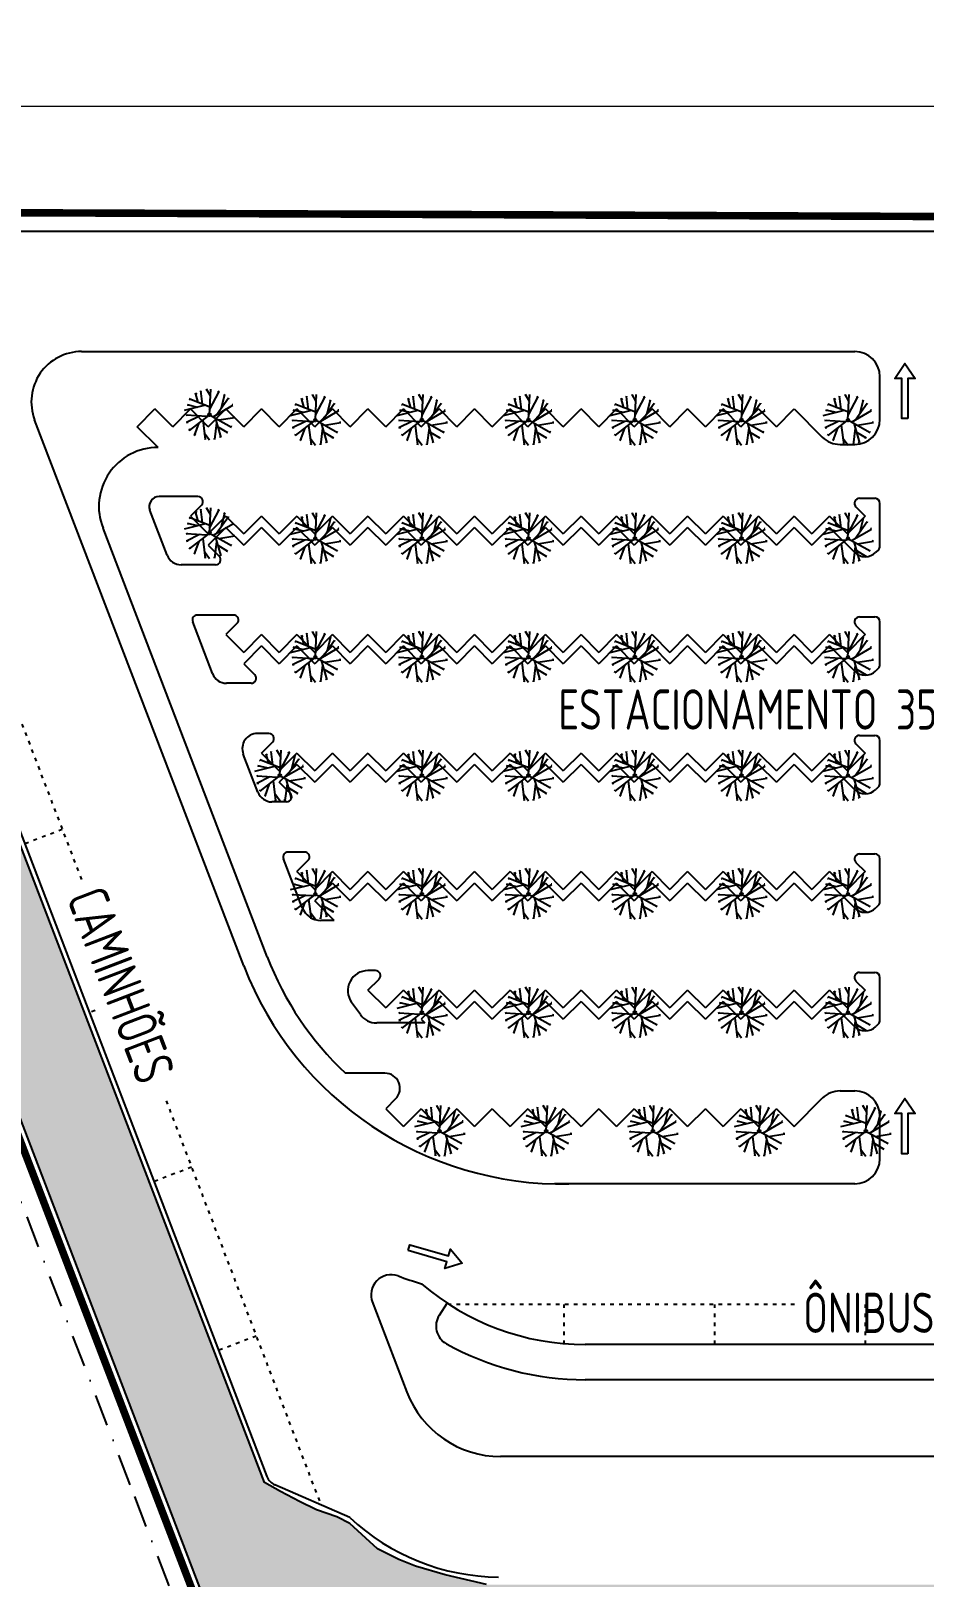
# Model space of a CAD drawing. Header units: millimetres. Extents: x 213327 to 525909, y -6334 to 157033.
# Drawn here: x 240782 to 249674, y 74493 to 89885 of the extents above; entities that cross this region are included whole.
import ezdxf

# ---------------------------------------------------------------- set-up
doc = ezdxf.new("R2010")
doc.units = ezdxf.units.MM
for name, pattern in [('ACAD_ISO03W100', [30, 12, -18]), ('CONTINUO', [0]), ('DASHDOT2', [12.7, 6.35, -3.175, 0, -3.175])]:
    doc.linetypes.add(name, pattern=pattern)
for name, color, linetype in [('Arq-cota', 1, 'Continuous'), ('Arq-ruas', 252, 'Continuous'), ('Arq-texto', 2, 'Continuous'), ('Infra-ruas', 3, 'Continuous'), ('Topografia-limite-terreno', 1, 'Continuous'), ('Topografia-Linha-AT', 4, 'Continuous'), ('Área_permeável', 1, 'Continuous')]:
    doc.layers.add(name, color=color, linetype=linetype)
doc.styles.add('CONART2-5', font='ISOCP.SHX', dxfattribs={"height": 20})
doc.styles.add('ROMANS', font='ROMANS.SHX', dxfattribs={"width": 0.8})
doc.dimstyles.new('Carlos_50', dxfattribs={"dimtxt": 50, "dimasz": 20, "dimexe": 15, "dimexo": 30, "dimgap": 5, "dimtad": 1, "dimdec": 1, "dimrnd": 0.01, "dimzin": 12, "dimtxsty": 'ROMANS', "dimblk": 'OBLIQUE', "dimcen": 1, "dimdle": 2.5, "dimclrd": 256, "dimclre": 256, "dimclrt": 2, "dimadec": 1, "dimazin": 3, "dimtfac": 1, "dimtdec": 1, "dimtix": 1, "dimtmove": 2, "dimatfit": 0, "dimldrblk": 'OBLIQUE', "dimfxl": 1, "dimlwd": 9, "dimlwe": -1, "dimarcsym": 0})

# ---------------------------------------------------------------- blocks, each defined once
blk = doc.blocks.new('TREE08')
at = {"color": 0}
for p, q in [((-0.361, 0.37), (-0.331, 0.363)), ((-0.16, 0.249), (-0.353, 0.365)), ((-0.11, 0.074), (-0.22, 0.462)), ((-0.217, 0.463), (-0.204, 0.443)), ((-0.137, 0.171), (-0.093, 0.505)), ((-0.093, 0.505), (-0.094, 0.481)), ((0.109, 0.369), (0.003, 0.509)), ((0.007, 0.009), (0.408, 0.321)), ((0.092, 0.504), (0.086, 0.475)), ((0.141, 0.113), (0.092, 0.504)), ((0.218, 0.173), (0.307, 0.42)), ((0.307, 0.42), (0.286, 0.391)), ((0.408, 0.321), (0.392, 0.292)), ((-0.181, 0.114), (-0.502, 0.062)), ((-0.502, 0.062), (-0.471, 0.056)), ((-0.066, 0.05), (-0.462, -0.18)), ((-0.437, 0.253), (-0.425, 0.241)), ((0.007, 0.009), (-0.436, 0.255)), ((-0.135, 0.01), (-0.374, -0.327)), ((0.007, 0.009), (-0.019, -0.499)), ((0.056, 0.047), (0.468, 0.021)), ((0.205, 0.037), (0.463, 0.164)), ((0.463, 0.164), (0.428, 0.159)), ((0.463, 0.159), (0.438, 0.154)), ((0.468, 0.021), (0.438, 0.01)), ((-0.459, -0.187), (-0.444, -0.188)), ((-0.235, -0.131), (-0.3, -0.393)), ((0.002, -0.09), (-0.189, -0.455)), ((-0.001, -0.144), (0.407, -0.305)), ((0.085, -0.178), (0.508, -0.074)), ((0.146, -0.202), (0.177, -0.468)), ((0.228, -0.234), (0.281, -0.426)), ((0.238, -0.137), (0.446, -0.187)), ((0.407, -0.305), (0.393, -0.287)), ((0.446, -0.187), (0.411, -0.186)), ((-0.374, -0.327), (-0.369, -0.31)), ((-0.298, -0.395), (-0.281, -0.366)), ((-0.189, -0.455), (-0.155, -0.435)), ((-0.012, -0.367), (0.065, -0.499)), ((0.065, -0.499), (0.065, -0.475)), ((0.177, -0.468), (0.183, -0.443)), ((0.281, -0.426), (0.257, -0.401))]:
    blk.add_line(p, q, dxfattribs=at)
blk.add_circle((0.007, 0.009), 0.0277, dxfattribs=at)
blk = doc.blocks.new('_Oblique')
at = {"color": 0, "linetype": 'ByBlock', "lineweight": -2}
blk.add_line((-0.5, -0.5), (0.5, 0.5), dxfattribs=at)
blk = doc.blocks.new('*D29')
at = {"layer": 'Arq-cota', "lineweight": 9}
blk.add_line((286332, 89132), (237131, 89132), dxfattribs=at)
at = {"layer": 'Arq-cota'}
for p, q in [((237133, 88119), (237133, 89142)), ((286330, 84028), (286330, 89142))]:
    blk.add_line(p, q, dxfattribs=at)
at = {"layer": 'Defpoints', "color": 0}
for p in [(237133, 89132), (237133, 88089), (286330, 83998)]:
    blk.add_point(p, dxfattribs=at)
at = {"layer": 'Arq-cota', "lineweight": 9, "xscale": 175, "yscale": 175, "zscale": 175, "rotation": 180}
blk.add_blockref('_Oblique', (237133, 89132), dxfattribs=at)
at = {"layer": 'Arq-cota', "lineweight": 9, "xscale": 175, "yscale": 175, "zscale": 175}
blk.add_blockref('_Oblique', (286330, 89132), dxfattribs=at)
at = {"layer": 'Arq-cota', "color": 2, "insert": (261732, 89405), "char_height": 375, "attachment_point": 5, "style": 'ROMANS'}
blk.add_mtext('491,54', dxfattribs=at)
blk = doc.blocks.new('*D30')
at = {"layer": 'Arq-cota', "lineweight": 9}
blk.add_line((237130, 90828), (325323, 90828), dxfattribs=at)
at = {"layer": 'Arq-cota'}
for p, q in [((237133, 88119), (237133, 90838)), ((325321, 87759), (325321, 90838))]:
    blk.add_line(p, q, dxfattribs=at)
at = {"layer": 'Defpoints', "color": 0}
for p in [(325321, 90828), (237133, 88089), (325321, 87729)]:
    blk.add_point(p, dxfattribs=at)
at = {"layer": 'Arq-cota', "lineweight": 9, "xscale": 175, "yscale": 175, "zscale": 175, "rotation": 180}
blk.add_blockref('_Oblique', (237133, 90828), dxfattribs=at)
at = {"layer": 'Arq-cota', "lineweight": 9, "xscale": 175, "yscale": 175, "zscale": 175}
blk.add_blockref('_Oblique', (325321, 90828), dxfattribs=at)
at = {"layer": 'Arq-cota', "color": 2, "insert": (281227, 91101), "char_height": 375, "attachment_point": 5, "style": 'ROMANS'}
blk.add_mtext('881,44', dxfattribs=at)

msp = doc.modelspace()

# ---------------------------------------------------------------- hatches: boundary and pattern name
at = {"layer": 'Área_permeável'}
h = msp.add_hatch(dxfattribs=at)
h.set_pattern_fill('GRASS', color=3, scale=10, style=0)
h.set_pattern_definition([(90, (0, 0), (-179.605, 179.605), [47.625, -311.585]), (45, (0, 0), (-179.60512, 179.60512), [47.625, -206.375]), (135, (0, 0), (-179.60512, -179.60512), [47.625, -206.375])])
h.paths.add_polyline_path([(269056.31, 42074.69), (269056.31, 73665.79), (268957.96, 73912.89), (268774.76, 74022.72), (268557.97, 74062.38), (262545.19, 74062.38), (262545.19, 71324.44), (258195.99, 71324.44), (258195.99, 68326.06), (257638.28, 67779.03), (251549.48, 67779.03), (250994.91, 68412.27), (250994.91, 71947.8), (251324.3, 72277.19), (251334.89, 72510.88), (251477.25, 72709.42), (251735.29, 72816.1), (252334.41, 72813.14), (252453.05, 72863.52), (252518.3, 72964.27), (252536.1, 73100.58), (252531.06, 74067.72), (252361.36, 74273.6), (252143.18, 74418.93), (245316.3, 74418.93), (244906.34, 74516.87), (244610.25, 74600.31), (244443.23, 74668.57), (244230.66, 74774.77), (244116.78, 74880.96), (243957.35, 75025.08), (243828.28, 75093.35), (243623.3, 75161.62), (243456.28, 75245.06), (243266.48, 75343.66), (243107.05, 75434.69), (239446.84, 84981.94), (238852.08, 86497.86), (238257.32, 86146.16), (238111.66, 86012.76), (238070.61, 85853.82), (249614.29, 55688.8), (251613.65, 49457.65), (252073.8, 46189.92), (252637.69, 42098.21)])
h.paths.add_polyline_path([(256056.5, 73030.11), (256057.63, 74039.54), (256050.95, 74110.51), (256026.88, 74175.27), (255998.18, 74233.32), (253139.08, 74233.32), (253097.27, 74136.07), (253079.36, 73992.74), (253079.36, 73042.06), (253120.62, 72923.58), (253204.71, 72840.77), (253297.71, 72819.11), (255845.19, 72819.11), (255948.21, 72856.52), (256024.65, 72936.15)])

# ---------------------------------------------------------------- linework, layer by layer
at = {"layer": 'Arq-ruas', "color": 2, "linetype": 'ACAD_ISO03W100', "ltscale": 3}
for p, q in [((239662.25, 85674.14), (241289.31, 81424.7)), ((241093.81, 81935.28), (240720.26, 81792.25)), ((241419.58, 80132.58), (241363.89, 80111.25)), ((242127.75, 79234.9), (243668.34, 75211.3)), ((242381.08, 78573.29), (242007.52, 78430.26)), ((248384.12, 77207.69, 0), (244944.31, 77207.69, 0)), ((246086.46, 77207.69, 0), (246086.46, 76807.69, 0)), ((247586.46, 77207.69, 0), (247586.46, 76807.69, 0)), ((249086.46, 77207.69, 0), (249086.46, 76807.69, 0)), ((243024.71, 76892.3), (242651.15, 76749.27))]:
    msp.add_line(p, q, dxfattribs=at)
at = {"layer": 'Infra-ruas', "color": 2}
for p, q in [((238801.47, 87892.9, 0), (256870.25, 87892.9, 0)), ((241285.55, 86692.9, 0), (248983.73, 86692.9, 0)), ((249233.73, 86018.31, 0), (249233.73, 86442.9, 0)), ((241839.44, 85945.08, 0), (242016.22, 86121.86, 0)), ((242193, 85945.08, 0), (242016.22, 86121.86, 0)), ((242193, 85945.08, 0), (242369.77, 86121.86, 0)), ((242546.55, 85945.08, 0), (242369.77, 86121.86, 0)), ((242546.55, 85945.08, 0), (242723.33, 86121.86, 0)), ((242900.1, 85945.08, 0), (242723.33, 86121.86, 0)), ((242900.1, 85945.08, 0), (243076.88, 86121.86, 0)), ((243253.66, 85945.08, 0), (243076.88, 86121.86, 0)), ((243253.66, 85945.08, 0), (243430.43, 86121.86, 0)), ((243607.21, 85945.08, 0), (243430.43, 86121.86, 0)), ((243607.21, 85945.08, 0), (243783.99, 86121.86, 0)), ((243960.76, 85945.08, 0), (243783.99, 86121.86, 0)), ((243960.76, 85945.08, 0), (244137.54, 86121.86, 0)), ((244314.32, 85945.08, 0), (244137.54, 86121.86, 0)), ((244314.32, 85945.08, 0), (244491.09, 86121.86, 0)), ((244667.87, 85945.08, 0), (244491.09, 86121.86, 0)), ((244667.87, 85945.08, 0), (244844.65, 86121.86, 0)), ((245021.42, 85945.08, 0), (244844.65, 86121.86, 0)), ((245021.42, 85945.08, 0), (245198.2, 86121.86, 0)), ((245374.98, 85945.08, 0), (245198.2, 86121.86, 0)), ((245374.98, 85945.08, 0), (245551.75, 86121.86, 0)), ((245728.53, 85945.08, 0), (245551.75, 86121.86, 0)), ((245728.53, 85945.08, 0), (245905.31, 86121.86, 0)), ((246082.08, 85945.08, 0), (245905.31, 86121.86, 0)), ((246082.08, 85945.08, 0), (246258.86, 86121.86, 0)), ((246435.64, 85945.08, 0), (246258.86, 86121.86, 0)), ((246435.64, 85945.08, 0), (246612.41, 86121.86, 0)), ((246789.19, 85945.08, 0), (246612.41, 86121.86, 0)), ((246789.19, 85945.08, 0), (246965.97, 86121.86, 0)), ((247142.74, 85945.08, 0), (246965.97, 86121.86, 0)), ((247142.74, 85945.08, 0), (247319.52, 86121.86, 0)), ((247496.3, 85945.08, 0), (247319.52, 86121.86, 0)), ((247496.3, 85945.08, 0), (247673.07, 86121.86, 0)), ((247849.85, 85945.08, 0), (247673.07, 86121.86, 0)), ((247849.85, 85945.08, 0), (248026.63, 86121.86, 0)), ((248203.4, 85945.08, 0), (248026.63, 86121.86, 0)), ((248203.4, 85945.08, 0), (248380.18, 86121.86, 0)), ((248380.18, 86121.86, 0), (248660.51, 85841.53, 0)), ((242900.54, 80576.65, 0), (240818.6, 86014.12, 0)), ((242047.02, 85737.5, 0), (241839.44, 85945.08, 0)), ((248837.29, 85768.31, 0), (248983.73, 85768.31, 0)), ((242444.06, 85250.08, 0), (242059.61, 85250.08, 0)), ((242479.42, 85164.73, 0), (242369.77, 85055.08, 0)), ((248995.87, 85146.5, 0), (249087.29, 85055.08, 0)), ((249031.22, 85231.86, 0), (249183.73, 85231.86, 0)), ((249233.73, 84755.55, 0), (249233.73, 85181.86, 0)), ((239490.97, 85002.82), (243131.52, 75494.68)), ((242137.67, 84666.53, 0), (241966.22, 85114.33, 0)), ((242369.77, 85055.08, 0), (242546.55, 84878.31, 0)), ((242723.33, 85055.08, 0), (242546.55, 84878.31, 0)), ((242723.33, 85055.08, 0), (242900.1, 84878.31, 0)), ((243076.88, 85055.08, 0), (242900.1, 84878.31, 0)), ((243076.88, 85055.08, 0), (243253.66, 84878.31, 0)), ((243430.43, 85055.08, 0), (243253.66, 84878.31, 0)), ((243430.43, 85055.08, 0), (243607.21, 84878.31, 0)), ((243783.99, 85055.08, 0), (243607.21, 84878.31, 0)), ((243783.99, 85055.08, 0), (243960.76, 84878.31, 0)), ((244137.54, 85055.08, 0), (243960.76, 84878.31, 0)), ((244137.54, 85055.08, 0), (244314.32, 84878.31, 0)), ((244491.09, 85055.08, 0), (244314.32, 84878.31, 0)), ((244491.09, 85055.08, 0), (244667.87, 84878.31, 0)), ((244844.65, 85055.08, 0), (244667.87, 84878.31, 0)), ((244844.65, 85055.08, 0), (245021.42, 84878.31, 0)), ((245198.2, 85055.08, 0), (245021.42, 84878.31, 0)), ((245198.2, 85055.08, 0), (245374.98, 84878.31, 0)), ((245551.75, 85055.08, 0), (245374.98, 84878.31, 0)), ((245551.75, 85055.08, 0), (245728.53, 84878.31, 0)), ((245905.31, 85055.08, 0), (245728.53, 84878.31, 0)), ((245905.31, 85055.08, 0), (246082.08, 84878.31, 0)), ((246258.86, 85055.08, 0), (246082.08, 84878.31, 0)), ((246258.86, 85055.08, 0), (246435.64, 84878.31, 0)), ((246612.41, 85055.08, 0), (246435.64, 84878.31, 0)), ((246612.41, 85055.08, 0), (246789.19, 84878.31, 0)), ((246965.97, 85055.08, 0), (246789.19, 84878.31, 0)), ((246965.97, 85055.08, 0), (247142.74, 84878.31, 0)), ((247319.52, 85055.08, 0), (247142.74, 84878.31, 0)), ((247319.52, 85055.08, 0), (247496.3, 84878.31, 0)), ((247673.07, 85055.08, 0), (247496.3, 84878.31, 0)), ((247673.07, 85055.08, 0), (247849.85, 84878.31, 0)), ((248026.63, 85055.08, 0), (247849.85, 84878.31, 0)), ((248026.63, 85055.08, 0), (248203.4, 84878.31, 0)), ((248380.18, 85055.08, 0), (248203.4, 84878.31, 0)), ((248380.18, 85055.08, 0), (248556.96, 84878.31, 0)), ((248733.73, 85055.08, 0), (248556.96, 84878.31, 0)), ((248733.73, 85055.08, 0), (248910.51, 84878.31, 0)), ((249087.29, 85055.08, 0), (248910.51, 84878.31, 0)), ((243134.01, 80666.04, 0), (241499.27, 84935.54, 0)), ((242723.33, 84941.95, 0), (242546.55, 84765.17, 0)), ((242723.33, 84941.95, 0), (242900.1, 84765.17, 0)), ((243076.88, 84941.95, 0), (242900.1, 84765.17, 0)), ((243076.88, 84941.95, 0), (243253.66, 84765.17, 0)), ((243430.43, 84941.95, 0), (243253.66, 84765.17, 0)), ((243430.43, 84941.95, 0), (243607.21, 84765.17, 0)), ((243783.99, 84941.95, 0), (243607.21, 84765.17, 0)), ((243783.99, 84941.95, 0), (243960.76, 84765.17, 0)), ((244137.54, 84941.95, 0), (243960.76, 84765.17, 0)), ((244137.54, 84941.95, 0), (244314.32, 84765.17, 0)), ((244491.09, 84941.95, 0), (244314.32, 84765.17, 0)), ((244491.09, 84941.95, 0), (244667.87, 84765.17, 0)), ((244844.65, 84941.95, 0), (244667.87, 84765.17, 0)), ((244844.65, 84941.95, 0), (245021.42, 84765.17, 0)), ((245198.2, 84941.95, 0), (245021.42, 84765.17, 0)), ((245198.2, 84941.95, 0), (245374.98, 84765.17, 0)), ((245551.75, 84941.95, 0), (245374.98, 84765.17, 0)), ((245551.75, 84941.95, 0), (245728.53, 84765.17, 0)), ((245905.31, 84941.95, 0), (245728.53, 84765.17, 0)), ((245905.31, 84941.95, 0), (246082.08, 84765.17, 0)), ((246258.86, 84941.95, 0), (246082.08, 84765.17, 0)), ((246258.86, 84941.95, 0), (246435.64, 84765.17, 0)), ((246612.41, 84941.95, 0), (246435.64, 84765.17, 0)), ((246612.41, 84941.95, 0), (246789.19, 84765.17, 0)), ((246965.97, 84941.95, 0), (246789.19, 84765.17, 0)), ((246965.97, 84941.95, 0), (247142.74, 84765.17, 0)), ((247319.52, 84941.95, 0), (247142.74, 84765.17, 0)), ((247319.52, 84941.95, 0), (247496.3, 84765.17, 0)), ((247673.07, 84941.95, 0), (247496.3, 84765.17, 0)), ((247673.07, 84941.95, 0), (247849.85, 84765.17, 0)), ((248026.63, 84941.95, 0), (247849.85, 84765.17, 0)), ((248026.63, 84941.95, 0), (248203.4, 84765.17, 0)), ((248380.18, 84941.95, 0), (248203.4, 84765.17, 0)), ((248380.18, 84941.95, 0), (248556.96, 84765.17, 0)), ((248733.73, 84941.95, 0), (248556.96, 84765.17, 0)), ((248733.73, 84941.95, 0), (248981.22, 84694.46, 0)), ((242546.55, 84765.17, 0), (242656.19, 84655.52, 0)), ((249219.09, 84720.19, 0), (249193.35, 84694.46, 0)), ((242620.84, 84570.17, 0), (242277.75, 84570.17, 0)), ((242797.62, 84070.17, 0), (242438.7, 84070.17, 0)), ((249031.22, 84051.95, 0), (249183.73, 84051.95, 0)), ((242589.45, 83486.62, 0), (242392, 84002.29, 0)), ((242832.97, 83984.81, 0), (242723.33, 83875.17, 0)), ((248995.87, 83966.59, 0), (249087.29, 83875.17, 0)), ((249233.73, 83575.64, 0), (249233.73, 84001.95, 0)), ((242723.33, 83875.17, 0), (242900.1, 83698.39, 0)), ((243076.88, 83875.17, 0), (242900.1, 83698.39, 0)), ((243076.88, 83762.03, 0), (242900.1, 83585.26, 0)), ((243076.88, 83875.17, 0), (243253.66, 83698.39, 0)), ((243076.88, 83762.03, 0), (243253.66, 83585.26, 0)), ((243430.43, 83875.17, 0), (243253.66, 83698.39, 0)), ((243430.43, 83762.03, 0), (243253.66, 83585.26, 0)), ((243430.43, 83875.17, 0), (243607.21, 83698.39, 0)), ((243430.43, 83762.03, 0), (243607.21, 83585.26, 0)), ((243783.99, 83875.17, 0), (243607.21, 83698.39, 0)), ((243783.99, 83762.03, 0), (243607.21, 83585.26, 0)), ((243783.99, 83875.17, 0), (243960.76, 83698.39, 0)), ((243783.99, 83762.03, 0), (243960.76, 83585.26, 0)), ((244137.54, 83875.17, 0), (243960.76, 83698.39, 0)), ((244137.54, 83762.03, 0), (243960.76, 83585.26, 0)), ((244137.54, 83875.17, 0), (244314.32, 83698.39, 0)), ((244137.54, 83762.03, 0), (244314.32, 83585.26, 0)), ((244491.09, 83875.17, 0), (244314.32, 83698.39, 0)), ((244491.09, 83762.03, 0), (244314.32, 83585.26, 0)), ((244491.09, 83875.17, 0), (244667.87, 83698.39, 0)), ((244491.09, 83762.03, 0), (244667.87, 83585.26, 0)), ((244844.65, 83875.17, 0), (244667.87, 83698.39, 0)), ((244844.65, 83762.03, 0), (244667.87, 83585.26, 0)), ((244844.65, 83875.17, 0), (245021.42, 83698.39, 0)), ((244844.65, 83762.03, 0), (245021.42, 83585.26, 0)), ((245198.2, 83875.17, 0), (245021.42, 83698.39, 0)), ((245198.2, 83762.03, 0), (245021.42, 83585.26, 0)), ((245198.2, 83875.17, 0), (245374.98, 83698.39, 0)), ((245198.2, 83762.03, 0), (245374.98, 83585.26, 0)), ((245551.75, 83875.17, 0), (245374.98, 83698.39, 0)), ((245551.75, 83762.03, 0), (245374.98, 83585.26, 0)), ((245551.75, 83875.17, 0), (245728.53, 83698.39, 0)), ((245551.75, 83762.03, 0), (245728.53, 83585.26, 0)), ((245905.31, 83875.17, 0), (245728.53, 83698.39, 0)), ((245905.31, 83762.03, 0), (245728.53, 83585.26, 0)), ((245905.31, 83875.17, 0), (246082.08, 83698.39, 0)), ((245905.31, 83762.03, 0), (246082.08, 83585.26, 0)), ((246258.86, 83875.17, 0), (246082.08, 83698.39, 0)), ((246258.86, 83762.03, 0), (246082.08, 83585.26, 0)), ((246258.86, 83875.17, 0), (246435.64, 83698.39, 0)), ((246258.86, 83762.03, 0), (246435.64, 83585.26, 0)), ((246612.41, 83875.17, 0), (246435.64, 83698.39, 0)), ((246612.41, 83762.03, 0), (246435.64, 83585.26, 0)), ((246612.41, 83875.17, 0), (246789.19, 83698.39, 0)), ((246612.41, 83762.03, 0), (246789.19, 83585.26, 0)), ((246965.97, 83875.17, 0), (246789.19, 83698.39, 0)), ((246965.97, 83762.03, 0), (246789.19, 83585.26, 0)), ((246965.97, 83875.17, 0), (247142.74, 83698.39, 0)), ((246965.97, 83762.03, 0), (247142.74, 83585.26, 0)), ((247319.52, 83875.17, 0), (247142.74, 83698.39, 0)), ((247319.52, 83762.03, 0), (247142.74, 83585.26, 0)), ((247319.52, 83875.17, 0), (247496.3, 83698.39, 0)), ((247319.52, 83762.03, 0), (247496.3, 83585.26, 0)), ((247673.07, 83875.17, 0), (247496.3, 83698.39, 0)), ((247673.07, 83762.03, 0), (247496.3, 83585.26, 0)), ((247673.07, 83875.17, 0), (247849.85, 83698.39, 0)), ((247673.07, 83762.03, 0), (247849.85, 83585.26, 0)), ((248026.63, 83875.17, 0), (247849.85, 83698.39, 0)), ((248026.63, 83762.03, 0), (247849.85, 83585.26, 0)), ((248026.63, 83875.17, 0), (248203.4, 83698.39, 0)), ((248026.63, 83762.03, 0), (248203.4, 83585.26, 0)), ((248380.18, 83875.17, 0), (248203.4, 83698.39, 0)), ((248380.18, 83762.03, 0), (248203.4, 83585.26, 0)), ((248380.18, 83875.17, 0), (248556.96, 83698.39, 0)), ((248380.18, 83762.03, 0), (248556.96, 83585.26, 0)), ((248733.73, 83875.17, 0), (248556.96, 83698.39, 0)), ((248733.73, 83762.03, 0), (248556.96, 83585.26, 0)), ((248733.73, 83875.17, 0), (248910.51, 83698.39, 0)), ((248733.73, 83762.03, 0), (248981.22, 83514.54, 0)), ((249087.29, 83875.17, 0), (248910.51, 83698.39, 0)), ((242900.1, 83585.26, 0), (243009.75, 83475.61, 0)), ((249219.09, 83540.28, 0), (249193.35, 83514.54, 0)), ((242974.39, 83390.26, 0), (242729.53, 83390.26, 0)), ((243151.17, 82890.26, 0), (243035.84, 82890.26, 0)), ((249031.22, 82872.03, 0), (249183.73, 82872.03, 0)), ((249233.73, 82395.72, 0), (249233.73, 82822.03, 0)), ((243041.22, 82306.71, 0), (242895.75, 82686.62, 0)), ((243076.88, 82695.26, 0), (243186.52, 82804.9, 0)), ((243076.88, 82695.26, 0), (243253.66, 82518.48, 0)), ((243430.43, 82695.26, 0), (243253.66, 82518.48, 0)), ((243430.43, 82695.26, 0), (243607.21, 82518.48, 0)), ((243783.99, 82695.26, 0), (243607.21, 82518.48, 0)), ((243783.99, 82695.26, 0), (243960.76, 82518.48, 0)), ((244137.54, 82695.26, 0), (243960.76, 82518.48, 0)), ((244137.54, 82695.26, 0), (244314.32, 82518.48, 0)), ((244491.09, 82695.26, 0), (244314.32, 82518.48, 0)), ((244491.09, 82695.26, 0), (244667.87, 82518.48, 0)), ((244844.65, 82695.26, 0), (244667.87, 82518.48, 0)), ((244844.65, 82695.26, 0), (245021.42, 82518.48, 0)), ((245198.2, 82695.26, 0), (245021.42, 82518.48, 0)), ((245198.2, 82695.26, 0), (245374.98, 82518.48, 0)), ((245551.75, 82695.26, 0), (245374.98, 82518.48, 0)), ((245551.75, 82695.26, 0), (245728.53, 82518.48, 0)), ((245905.31, 82695.26, 0), (245728.53, 82518.48, 0)), ((245905.31, 82695.26, 0), (246082.08, 82518.48, 0)), ((246258.86, 82695.26, 0), (246082.08, 82518.48, 0)), ((246258.86, 82695.26, 0), (246435.64, 82518.48, 0)), ((246612.41, 82695.26, 0), (246435.64, 82518.48, 0)), ((246612.41, 82695.26, 0), (246789.19, 82518.48, 0)), ((246965.97, 82695.26, 0), (246789.19, 82518.48, 0)), ((246965.97, 82695.26, 0), (247142.74, 82518.48, 0)), ((247319.52, 82695.26, 0), (247142.74, 82518.48, 0)), ((247319.52, 82695.26, 0), (247496.3, 82518.48, 0)), ((247673.07, 82695.26, 0), (247496.3, 82518.48, 0)), ((247673.07, 82695.26, 0), (247849.85, 82518.48, 0)), ((248026.63, 82695.26, 0), (247849.85, 82518.48, 0)), ((248026.63, 82695.26, 0), (248203.4, 82518.48, 0)), ((248380.18, 82695.26, 0), (248203.4, 82518.48, 0)), ((248380.18, 82695.26, 0), (248556.96, 82518.48, 0)), ((248733.73, 82695.26, 0), (248556.96, 82518.48, 0)), ((248733.73, 82695.26, 0), (248910.51, 82518.48, 0)), ((249087.29, 82695.26, 0), (248910.51, 82518.48, 0)), ((248995.87, 82786.68, 0), (249087.29, 82695.26, 0)), ((243430.43, 82582.12, 0), (243253.66, 82405.34, 0)), ((243430.43, 82582.12, 0), (243607.21, 82405.34, 0)), ((243783.99, 82582.12, 0), (243607.21, 82405.34, 0)), ((243783.99, 82582.12, 0), (243960.76, 82405.34, 0)), ((244137.54, 82582.12, 0), (243960.76, 82405.34, 0)), ((244137.54, 82582.12, 0), (244314.32, 82405.34, 0)), ((244491.09, 82582.12, 0), (244314.32, 82405.34, 0)), ((244491.09, 82582.12, 0), (244667.87, 82405.34, 0)), ((244844.65, 82582.12, 0), (244667.87, 82405.34, 0)), ((244844.65, 82582.12, 0), (245021.42, 82405.34, 0)), ((245198.2, 82582.12, 0), (245021.42, 82405.34, 0)), ((245198.2, 82582.12, 0), (245374.98, 82405.34, 0)), ((245551.75, 82582.12, 0), (245374.98, 82405.34, 0)), ((245551.75, 82582.12, 0), (245728.53, 82405.34, 0)), ((245905.31, 82582.12, 0), (245728.53, 82405.34, 0)), ((245905.31, 82582.12, 0), (246082.08, 82405.34, 0)), ((246258.86, 82582.12, 0), (246082.08, 82405.34, 0)), ((246258.86, 82582.12, 0), (246435.64, 82405.34, 0)), ((246612.41, 82582.12, 0), (246435.64, 82405.34, 0)), ((246612.41, 82582.12, 0), (246789.19, 82405.34, 0)), ((246965.97, 82582.12, 0), (246789.19, 82405.34, 0)), ((246965.97, 82582.12, 0), (247142.74, 82405.34, 0)), ((247319.52, 82582.12, 0), (247142.74, 82405.34, 0)), ((247319.52, 82582.12, 0), (247496.3, 82405.34, 0)), ((247673.07, 82582.12, 0), (247496.3, 82405.34, 0)), ((247673.07, 82582.12, 0), (247849.85, 82405.34, 0)), ((248026.63, 82582.12, 0), (247849.85, 82405.34, 0)), ((248026.63, 82582.12, 0), (248203.4, 82405.34, 0)), ((248380.18, 82582.12, 0), (248203.4, 82405.34, 0)), ((248380.18, 82582.12, 0), (248556.96, 82405.34, 0)), ((248733.73, 82582.12, 0), (248556.96, 82405.34, 0)), ((248733.73, 82582.12, 0), (248981.22, 82334.63, 0)), ((243363.3, 82295.7, 0), (243253.66, 82405.34, 0)), ((249219.09, 82360.37, 0), (249193.35, 82334.63, 0)), ((243327.95, 82210.34, 0), (243181.3, 82210.34, 0)), ((243480.69, 81158.91, 0), (243295.55, 81642.46, 0)), ((243504.72, 81710.34, 0), (243342.24, 81710.34, 0)), ((243430.43, 81515.34, 0), (243540.08, 81624.99, 0)), ((248995.87, 81606.76, 0), (249087.29, 81515.34, 0)), ((249031.22, 81692.12, 0), (249183.73, 81692.12, 0)), ((249233.73, 81215.81, 0), (249233.73, 81642.12, 0)), ((243430.43, 81515.34, 0), (243607.21, 81338.57, 0)), ((243783.99, 81515.34, 0), (243607.21, 81338.57, 0)), ((243783.99, 81515.34, 0), (243960.76, 81338.57, 0)), ((244137.54, 81515.34, 0), (243960.76, 81338.57, 0)), ((244137.54, 81515.34, 0), (244314.32, 81338.57, 0)), ((244491.09, 81515.34, 0), (244314.32, 81338.57, 0)), ((244491.09, 81515.34, 0), (244667.87, 81338.57, 0)), ((244844.65, 81515.34, 0), (244667.87, 81338.57, 0)), ((244844.65, 81515.34, 0), (245021.42, 81338.57, 0)), ((245198.2, 81515.34, 0), (245021.42, 81338.57, 0)), ((245198.2, 81515.34, 0), (245374.98, 81338.57, 0)), ((245551.75, 81515.34, 0), (245374.98, 81338.57, 0)), ((245551.75, 81515.34, 0), (245728.53, 81338.57, 0)), ((245905.31, 81515.34, 0), (245728.53, 81338.57, 0)), ((245905.31, 81515.34, 0), (246082.08, 81338.57, 0)), ((246258.86, 81515.34, 0), (246082.08, 81338.57, 0)), ((246258.86, 81515.34, 0), (246435.64, 81338.57, 0)), ((246612.41, 81515.34, 0), (246435.64, 81338.57, 0)), ((246612.41, 81515.34, 0), (246789.19, 81338.57, 0)), ((246965.97, 81515.34, 0), (246789.19, 81338.57, 0)), ((246965.97, 81515.34, 0), (247142.74, 81338.57, 0)), ((247319.52, 81515.34, 0), (247142.74, 81338.57, 0)), ((247319.52, 81515.34, 0), (247496.3, 81338.57, 0)), ((247673.07, 81515.34, 0), (247496.3, 81338.57, 0)), ((247673.07, 81515.34, 0), (247849.85, 81338.57, 0)), ((248026.63, 81515.34, 0), (247849.85, 81338.57, 0)), ((248026.63, 81515.34, 0), (248203.4, 81338.57, 0)), ((248380.18, 81515.34, 0), (248203.4, 81338.57, 0)), ((248380.18, 81515.34, 0), (248556.96, 81338.57, 0)), ((248733.73, 81515.34, 0), (248556.96, 81338.57, 0)), ((248733.73, 81515.34, 0), (248910.51, 81338.57, 0)), ((249087.29, 81515.34, 0), (248910.51, 81338.57, 0)), ((243783.99, 81402.2, 0), (243607.21, 81225.43, 0)), ((243783.99, 81402.2, 0), (243960.76, 81225.43, 0)), ((244137.54, 81402.2, 0), (243960.76, 81225.43, 0)), ((244137.54, 81402.2, 0), (244314.32, 81225.43, 0)), ((244491.09, 81402.2, 0), (244314.32, 81225.43, 0)), ((244491.09, 81402.2, 0), (244667.87, 81225.43, 0)), ((244844.65, 81402.2, 0), (244667.87, 81225.43, 0)), ((244844.65, 81402.2, 0), (245021.42, 81225.43, 0)), ((245198.2, 81402.2, 0), (245021.42, 81225.43, 0)), ((245198.2, 81402.2, 0), (245374.98, 81225.43, 0)), ((245551.75, 81402.2, 0), (245374.98, 81225.43, 0)), ((245551.75, 81402.2, 0), (245728.53, 81225.43, 0)), ((245905.31, 81402.2, 0), (245728.53, 81225.43, 0)), ((245905.31, 81402.2, 0), (246082.08, 81225.43, 0)), ((246258.86, 81402.2, 0), (246082.08, 81225.43, 0)), ((246258.86, 81402.2, 0), (246435.64, 81225.43, 0)), ((246612.41, 81402.2, 0), (246435.64, 81225.43, 0)), ((246612.41, 81402.2, 0), (246789.19, 81225.43, 0)), ((246965.97, 81402.2, 0), (246789.19, 81225.43, 0)), ((246965.97, 81402.2, 0), (247142.74, 81225.43, 0)), ((247319.52, 81402.2, 0), (247142.74, 81225.43, 0)), ((247319.52, 81402.2, 0), (247496.3, 81225.43, 0)), ((247673.07, 81402.2, 0), (247496.3, 81225.43, 0)), ((247673.07, 81402.2, 0), (247849.85, 81225.43, 0)), ((248026.63, 81402.2, 0), (247849.85, 81225.43, 0)), ((248026.63, 81402.2, 0), (248203.4, 81225.43, 0)), ((248380.18, 81402.2, 0), (248203.4, 81225.43, 0)), ((248380.18, 81402.2, 0), (248556.96, 81225.43, 0)), ((248733.73, 81402.2, 0), (248556.96, 81225.43, 0)), ((248733.73, 81402.2, 0), (248981.22, 81154.72, 0)), ((243802.21, 81030.43, 0), (243607.21, 81225.43, 0)), ((249219.09, 81180.45, 0), (249193.35, 81154.72, 0)), ((243802.21, 81030.43, 0), (243667.47, 81030.43, 0)), ((244211.83, 80530.43, 0), (244137.28, 80530.43, 0)), ((249031.22, 80512.2, 0), (249183.73, 80512.2, 0)), ((244137.54, 80335.43, 0), (244247.18, 80445.07, 0)), ((248995.87, 80426.85, 0), (249087.29, 80335.43, 0)), ((249233.73, 80035.89, 0), (249233.73, 80462.2, 0)), ((244062.05, 80092.37, 0), (243974.86, 80213.73, 0)), ((244137.54, 80335.43, 0), (244314.32, 80158.65, 0)), ((244491.09, 80335.43, 0), (244314.32, 80158.65, 0)), ((244491.09, 80335.43, 0), (244667.87, 80158.65, 0)), ((244844.65, 80335.43, 0), (244667.87, 80158.65, 0)), ((244844.65, 80222.29, 0), (244667.87, 80045.51, 0)), ((244844.65, 80335.43, 0), (245021.42, 80158.65, 0)), ((244844.65, 80222.29, 0), (245021.42, 80045.51, 0)), ((245198.2, 80335.43, 0), (245021.42, 80158.65, 0)), ((245198.2, 80222.29, 0), (245021.42, 80045.51, 0)), ((245198.2, 80335.43, 0), (245374.98, 80158.65, 0)), ((245198.2, 80222.29, 0), (245374.98, 80045.51, 0)), ((245551.75, 80335.43, 0), (245374.98, 80158.65, 0)), ((245551.75, 80222.29, 0), (245374.98, 80045.51, 0)), ((245551.75, 80335.43, 0), (245728.53, 80158.65, 0)), ((245551.75, 80222.29, 0), (245728.53, 80045.51, 0)), ((245905.31, 80335.43, 0), (245728.53, 80158.65, 0)), ((245905.31, 80222.29, 0), (245728.53, 80045.51, 0)), ((245905.31, 80335.43, 0), (246082.08, 80158.65, 0)), ((245905.31, 80222.29, 0), (246082.08, 80045.51, 0)), ((246258.86, 80335.43, 0), (246082.08, 80158.65, 0)), ((246258.86, 80222.29, 0), (246082.08, 80045.51, 0)), ((246258.86, 80335.43, 0), (246435.64, 80158.65, 0)), ((246258.86, 80222.29, 0), (246435.64, 80045.51, 0)), ((246612.41, 80335.43, 0), (246435.64, 80158.65, 0)), ((246612.41, 80222.29, 0), (246435.64, 80045.51, 0)), ((246612.41, 80335.43, 0), (246789.19, 80158.65, 0)), ((246612.41, 80222.29, 0), (246789.19, 80045.51, 0)), ((246965.97, 80335.43, 0), (246789.19, 80158.65, 0)), ((246965.97, 80222.29, 0), (246789.19, 80045.51, 0)), ((246965.97, 80335.43, 0), (247142.74, 80158.65, 0)), ((246965.97, 80222.29, 0), (247142.74, 80045.51, 0)), ((247319.52, 80335.43, 0), (247142.74, 80158.65, 0)), ((247319.52, 80222.29, 0), (247142.74, 80045.51, 0)), ((247319.52, 80335.43, 0), (247496.3, 80158.65, 0)), ((247319.52, 80222.29, 0), (247496.3, 80045.51, 0)), ((247673.07, 80335.43, 0), (247496.3, 80158.65, 0)), ((247673.07, 80222.29, 0), (247496.3, 80045.51, 0)), ((247673.07, 80335.43, 0), (247849.85, 80158.65, 0)), ((247673.07, 80222.29, 0), (247849.85, 80045.51, 0)), ((248026.63, 80335.43, 0), (247849.85, 80158.65, 0)), ((248026.63, 80222.29, 0), (247849.85, 80045.51, 0)), ((248026.63, 80335.43, 0), (248203.4, 80158.65, 0)), ((248026.63, 80222.29, 0), (248203.4, 80045.51, 0)), ((248380.18, 80335.43, 0), (248203.4, 80158.65, 0)), ((248380.18, 80222.29, 0), (248203.4, 80045.51, 0)), ((248380.18, 80335.43, 0), (248556.96, 80158.65, 0)), ((248380.18, 80222.29, 0), (248556.96, 80045.51, 0)), ((248733.73, 80335.43, 0), (248556.96, 80158.65, 0)), ((248733.73, 80222.29, 0), (248556.96, 80045.51, 0)), ((248733.73, 80335.43, 0), (248910.51, 80158.65, 0)), ((248733.73, 80222.29, 0), (248981.22, 79974.8, 0)), ((249087.29, 80335.43, 0), (248910.51, 80158.65, 0)), ((244667.87, 80045.51, 0), (244704.32, 80009.07, 0)), ((244704.32, 80009.07, 0), (244224.47, 80009.07, 0)), ((249219.09, 80000.54, 0), (249193.35, 79974.8, 0)), ((244305.74, 79509.07, 0), (243913.89, 79509.07, 0)), ((248837.29, 79332.29, 0), (248983.73, 79332.29, 0)), ((244411.8, 79253, 0), (244314.32, 79155.51, 0)), ((244314.32, 79155.51, 0), (244491.09, 78978.74, 0)), ((244667.87, 79155.51, 0), (244491.09, 78978.74, 0)), ((244667.87, 79155.51, 0), (244844.65, 78978.74, 0)), ((245021.42, 79155.51, 0), (244844.65, 78978.74, 0)), ((245021.42, 79155.51, 0), (245198.2, 78978.74, 0)), ((245374.98, 79155.51, 0), (245198.2, 78978.74, 0)), ((245374.98, 79155.51, 0), (245551.75, 78978.74, 0)), ((245728.53, 79155.51, 0), (245551.75, 78978.74, 0)), ((245728.53, 79155.51, 0), (245905.31, 78978.74, 0)), ((246082.08, 79155.51, 0), (245905.31, 78978.74, 0)), ((246082.08, 79155.51, 0), (246258.86, 78978.74, 0)), ((246435.64, 79155.51, 0), (246258.86, 78978.74, 0)), ((246435.64, 79155.51, 0), (246612.41, 78978.74, 0)), ((246789.19, 79155.51, 0), (246612.41, 78978.74, 0)), ((246789.19, 79155.51, 0), (246965.97, 78978.74, 0)), ((247142.74, 79155.51, 0), (246965.97, 78978.74, 0)), ((247142.74, 79155.51, 0), (247319.52, 78978.74, 0)), ((247496.3, 79155.51, 0), (247319.52, 78978.74, 0)), ((247496.3, 79155.51, 0), (247673.07, 78978.74, 0)), ((247849.85, 79155.51, 0), (247673.07, 78978.74, 0)), ((247849.85, 79155.51, 0), (248026.63, 78978.74, 0)), ((248203.4, 79155.51, 0), (248026.63, 78978.74, 0)), ((248203.4, 79155.51, 0), (248380.18, 78978.74, 0)), ((248380.18, 78978.74, 0), (248660.51, 79259.07, 0)), ((249233.73, 78657.69, 0), (249233.73, 79082.29, 0)), ((248983.73, 78407.69, 0), (245994.88, 78407.69, 0)), ((244179.71, 77235.78), (244524.49, 76335.33)), ((244847.86, 77100.54, 0), (244926.18, 77219.52, 0)), ((256586.46, 76807.69, 0), (246300.78, 76807.69, 0)), ((256180.58, 76457.69, 0), (246300.78, 76457.69, 0)), ((255573.97, 75692.9, 0), (245458.37, 75692.9, 0)), ((243956.27, 75085.52), (243211.55, 75410.86))]:
    msp.add_line(p, q, dxfattribs=at)
at = {"layer": 'Infra-ruas', "color": 1, "elevation": 0}
for points in [[(249513.73, 86024.96), (249453.73, 86024.96), (249453.73, 86424.96), (249383.73, 86424.96), (249483.73, 86574.96), (249583.73, 86424.96), (249513.73, 86424.96)], [(249513.73, 78707.69), (249453.73, 78707.69), (249453.73, 79107.69), (249383.73, 79107.69), (249483.73, 79257.69), (249583.73, 79107.69), (249513.73, 79107.69)], [(244538.13, 77743.65), (244554.82, 77801.29), (244939.04, 77690.05), (244958.51, 77757.29), (245074.78, 77619.52), (244902.89, 77565.18), (244922.36, 77632.42)]]:
    msp.add_lwpolyline(points, close=True, dxfattribs=at)
at = {"layer": 'Infra-ruas', "color": 2}
for centre, radius, start, end in [((241285.55, 86192.9, 0), 500, 90, 200.951198), ((248983.73, 86442.9, 0), 250, 0, 90), ((248983.73, 86018.31, 0), 250, 270, 0), ((248837.29, 86018.31, 0), 250, 225, 270), ((242444.06, 85200.08, 0.01), 50, 315, 90), ((249031.22, 85181.86, 0), 50, 90, 225), ((249183.73, 85181.86, 0), 50, 0, 90), ((249087.29, 84800.52, 0), 150, 225, 315), ((249183.73, 84755.55, 0), 50, 315, 0), ((242620.84, 84620.17, 0.02), 50, 270, 45), ((242797.62, 84020.17, 0), 50, 315, 90), ((249031.22, 84001.95, 0), 50, 90, 225), ((249183.73, 84001.95, 0), 50, 0, 90), ((242974.39, 83440.26, 0), 50, 270, 45), ((249087.29, 83620.61, 0), 150, 225, 315), ((249183.73, 83575.64, 0), 50, 315, 0), ((249031.22, 82822.03, 0), 50, 90, 225), ((249183.73, 82822.03, 0), 50, 0, 90), ((249183.73, 82395.72, 0), 50, 315, 0), ((243327.95, 82260.34, 0), 50, 270, 45), ((249087.29, 82440.7, 0), 150, 225, 315), ((243504.72, 81660.34, 0), 50, 315, 90), ((249031.22, 81642.12, 0), 50, 90, 225), ((249183.73, 81642.12, 0), 50, 0, 90), ((249087.29, 81260.78, 0), 150, 225, 315), ((249183.73, 81215.81, 0), 50, 315, 0), ((246066.22, 81801.22, 0), 3144.28, 201.147887, 226.801994), ((246066.22, 81801.22, 0), 3394.28, 201.147887, 271.204345), ((244211.83, 80480.43, 0.01), 50, 315, 90), ((249031.22, 80462.2, 0), 50, 90, 225), ((249183.73, 80462.2, 0), 50, 0, 90), ((249087.29, 80080.87, 0), 150, 225, 315), ((249183.73, 80035.89, 0), 50, 315, 0), ((244305.74, 79359.07, 0), 150, 315, 90), ((248837.29, 79082.29, 0), 250, 90, 135), ((248983.73, 79082.29, 0), 250, 0, 90), ((248983.73, 78657.69, 0), 250, 270, 0), ((244368.18, 77302.71, 0), 200, 70.01683, 202.352232), ((246042.73, 81907.69, 0), 4700, 250.01683, 253.022321), ((246300.78, 79307.69, 0), 2500, 229.294078, 270), ((245014.92, 76990.57, 0), 200, 146.644118, 240.972444), ((246300.78, 79307.69, 0), 2850, 240.972444, 270), ((245457.54, 76691.7, -0.02), 998.8, 200.903667, 270.04753), ((243271.6, 75548.31), 150, 200.951198, 246.401198), ((245456.01, 76686.66, -0.02), 2193.83, 226.872841, 269.524199)]:
    msp.add_arc(centre, radius, start, end, dxfattribs=at)
at = {"layer": 'Infra-ruas', "color": 2, "extrusion": (-5.35167e-08, -3.33222e-08, 1)}
for centre, radius, start, end in [((242043.27, 85152.03, -0.02), 585.49, 89.632221, 201.700698), ((242059.61, 85150.08, -0.02), 100, 90, 200.951198)]:
    msp.add_arc(centre, radius, start, end, dxfattribs=at)
at = {"layer": 'Infra-ruas', "color": 2, "extrusion": (1.36277e-09, 5.40319e-07, 1)}
msp.add_arc((242277.75, 84720.17, 0.05), 150, 200.951198, 270, dxfattribs=at)
at = {"layer": 'Infra-ruas', "color": 2, "extrusion": (-9.63918e-08, -4.84317e-08, 1)}
msp.add_arc((242438.7, 84020.17, -0.03), 50, 90, 200.951198, dxfattribs=at)
at = {"layer": 'Infra-ruas', "color": 2, "extrusion": (1.48913e-18, 5.01517e-07, 1)}
msp.add_arc((242729.53, 83540.26, 0.04), 150, 200.951198, 270, dxfattribs=at)
at = {"layer": 'Infra-ruas', "color": 2, "extrusion": (-3.54759e-08, 1.011e-08, 1)}
msp.add_arc((243035.84, 82740.26, -0.01), 150, 90, 200.951198, dxfattribs=at)
at = {"layer": 'Infra-ruas', "color": 2, "extrusion": (9.25045e-08, -9.25045e-08, 1)}
msp.add_arc((243151.17, 82840.26, 0.01), 50, 315, 90, dxfattribs=at)
at = {"layer": 'Infra-ruas', "color": 2, "extrusion": (-3.14267e-20, 2.36933e-08, 1)}
msp.add_arc((243181.3, 82360.34, 0), 150, 200.951198, 270, dxfattribs=at)
at = {"layer": 'Infra-ruas', "color": 2, "extrusion": (-6.85031e-08, -2.62289e-08, 1)}
msp.add_arc((243342.24, 81660.34, -0.02), 50, 90, 200.951198, dxfattribs=at)
at = {"layer": 'Infra-ruas', "color": 2, "extrusion": (-1.15456e-08, -4.42067e-09, 1)}
msp.add_arc((243667.47, 81230.43, 0), 200, 200.951198, 270, dxfattribs=at)
at = {"layer": 'Infra-ruas', "color": 2, "extrusion": (-1.08314e-09, 2.76605e-08, 1)}
msp.add_arc((244137.28, 80330.43, 0), 200, 90, 215.6957, dxfattribs=at)
at = {"layer": 'Infra-ruas', "color": 2, "extrusion": (2.32669e-08, 1.17633e-07, 1)}
msp.add_arc((244224.47, 80209.07, 0.02), 200, 215.6957, 270, dxfattribs=at)
at = {"layer": 'Topografia-limite-terreno', "color": 5, "linetype": 'CONTINUO', "const_width": 75}
for points in [[(325318.93, 87729.5), (325893.61, 37344.54), (252849.85, 37344.54), (252702.07, 40060.84), (251994.22, 46203.38), (251452.78, 49403.96), (249570.63, 55605.21), (237132.98, 88089.07)], [(325320.65, 87729.49), (237133.19, 88089.15)]]:
    msp.add_lwpolyline(points, dxfattribs=at)
at = {"layer": 'Topografia-Linha-AT', "linetype": 'DASHDOT2', "ltscale": 50}
msp.add_lwpolyline([(252592.64, 32427.4), (252595.01, 37389.73), (252201.87, 42692.7), (250651.07, 51111.41), (249080.18, 56447.24), (245352.53, 66107.43), (241770.35, 75411.22), (234333.3, 94713.19)], dxfattribs=at)
at = {"layer": 'Área_permeável', "color": 3, "elevation": 0}
msp.add_lwpolyline([(245316.3, 74418.93), (244906.34, 74516.87), (244610.25, 74600.31), (244443.23, 74668.57), (244230.66, 74774.77), (244116.78, 74880.96), (243957.35, 75025.08), (243828.28, 75093.35), (243623.3, 75161.62), (243456.28, 75245.06), (243266.48, 75343.66), (243107.05, 75434.69), (239446.84, 84981.94), (238852.08, 86497.86), (238257.32, 86146.16), (238111.66, 86012.76), (238070.61, 85853.82), (249614.29, 55688.8)], dxfattribs=at)

# ---------------------------------------------------------------- block references
at = {"layer": 'Infra-ruas', "xscale": 500, "yscale": 500, "zscale": 500, "rotation": 180}
for p in [(242561.99, 86068.93, 0), (243616.71, 86016.26, 0), (244677.37, 86016.26, 0), (245738.03, 86016.26, 0), (246798.69, 86016.26, 0), (247859.35, 86016.26, 0), (248920.02, 86016.26, 0), (242561.99, 84889.01, 0), (243616.71, 84836.34, 0), (244677.37, 84836.34, 0), (245738.03, 84836.34, 0), (246798.69, 84836.34, 0), (247859.35, 84836.34, 0), (248920.02, 84836.34, 0), (243616.71, 83656.43, 0), (244677.37, 83656.43, 0), (245738.03, 83656.43, 0), (246798.69, 83656.43, 0), (247859.35, 83656.43, 0), (248920.02, 83656.43, 0), (243263.16, 82476.51, 0), (244677.37, 82476.51, 0), (245738.03, 82476.51, 0), (246798.69, 82476.51, 0), (247859.35, 82476.51, 0), (248920.02, 82476.51, 0), (243616.71, 81296.6, 0), (244677.37, 81296.6, 0), (245738.03, 81296.6, 0), (246798.69, 81296.6, 0), (247859.35, 81296.6, 0), (248920.02, 81296.6, 0), (244677.37, 80116.69, 0), (245738.03, 80116.69, 0), (246798.69, 80116.69, 0), (247859.35, 80116.69, 0), (248920.02, 80116.69, 0), (244854.15, 78936.77, 0), (245914.81, 78936.77, 0), (246975.47, 78936.77, 0), (248036.13, 78936.77, 0), (249096.79, 78936.77, 0)]:
    msp.add_blockref('TREE08', p, dxfattribs=at)

# ---------------------------------------------------------------- texts
at = {"layer": 'Arq-cota', "style": 'CONART2-5', "width": 0.8}
msp.add_text('ESTACIONAMENTO 358 VAGAS', height=400, dxfattribs=at).set_placement((246033.17, 82929.63))
msp.add_text('CAMINHÕES', height=400, rotation=290.952177, dxfattribs=at).set_placement((241132.21, 81255.8))
at = {"layer": 'Arq-texto', "style": 'CONART2-5', "width": 0.8}
msp.add_text('ÔNIBUS', height=400, dxfattribs=at).set_placement((248469.68, 76923.78))

# ---------------------------------------------------------------- dimensions: what is measured, and where the dimension line sits
at = {"layer": 'Arq-cota'}
for base, p1, p2, text, picture, middle in [((325320.65, 90827.99), (237132.98, 88089.07), (325320.65, 87729.49), '881,44', '*D30', (281226.82, 91100.65)), ((237133.19, 89131.97), (286329.88, 83997.9, 0), (237133.19, 88089.15), '491,54', '*D29', (261731.54, 89404.63))]:
    dim = msp.add_linear_dim(base=base, p1=p1, p2=p2, text=text, dimstyle='Carlos_50', override={"dimtxt": 375, "dimasz": 175, "dimexe": 10, "dimgap": 50}, dxfattribs=at)
    dim.commit()
    dim.dimension.update_dxf_attribs({"geometry": picture, "text_midpoint": middle})

doc.saveas('drawing.dxf')
